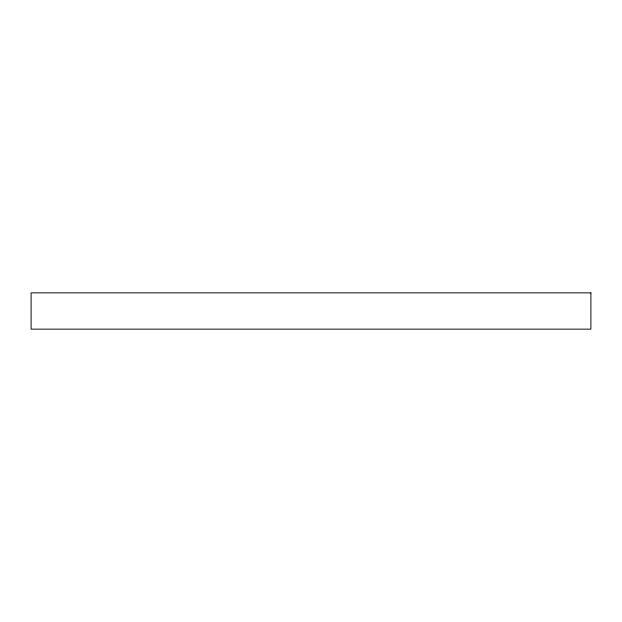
<?xml version="1.0" encoding="UTF-8"?>
<svg xmlns="http://www.w3.org/2000/svg" width="622" height="622" viewBox="0 0 622 622"><rect width="100%" height="100%" fill="white"/><g stroke="black" fill="none" stroke-linecap="round" stroke-linejoin="round"><path stroke-width="0.93" d="M590.9 292.861L31.1 292.861L31.1 329.139L590.9 329.139L590.9 292.861"/></g></svg>
